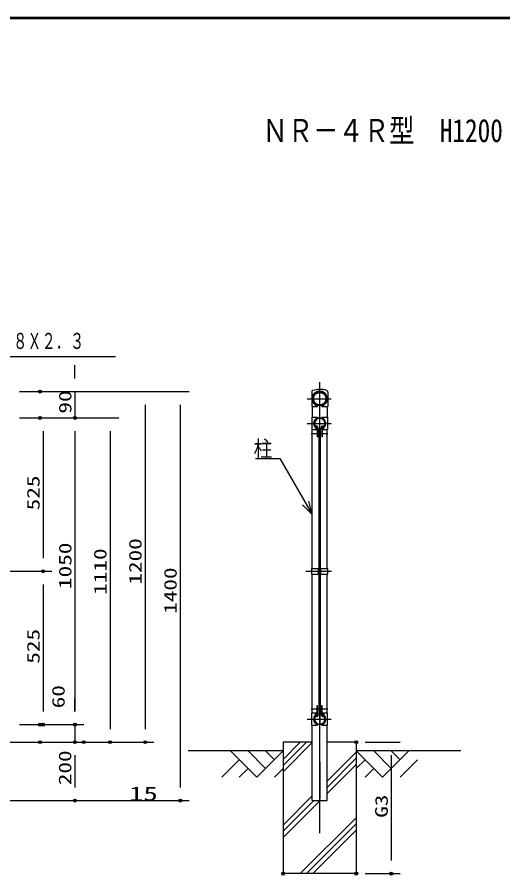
# Model space of a CAD drawing. Units: millimetres, scale not verified. Extents: x -4425 to 4425, y -3150 to 3150.
# Drawn here: x -1417 to 243, y -24 to 2925 of the extents above; entities that cross this region are included whole.
import ezdxf
from ezdxf.enums import TextEntityAlignment as Align

# ---------------------------------------------------------------- set-up
doc = ezdxf.new("R2010")
doc.units = ezdxf.units.MM
doc.header["$LTSCALE"] = 20
doc.header["$PDMODE"] = 32
doc.header["$PDSIZE"] = 10
doc.linetypes.add('USER1', pattern=[50.8, 31.75, -6.35, 6.35, -6.35])
for name, color, linetype, lineweight in [('0-0_1', 7, 'Continuous', 25), ('0-1_EXTCNT-LMEC0', 1, 'Continuous', 25), ('0-2_0', 4, 'Continuous', 25), ('0-5_WAKU', 7, 'Continuous', 25)]:
    doc.layers.add(name, color=color, linetype=linetype, lineweight=lineweight)
doc.layers.add('0-3_DEFPOINTS', color=7, linetype='Continuous')
doc.styles.add('ＭＳ ゴシック', font='')
doc.styles.get('ＭＳ ゴシック').set_extended_font_data('MS Gothic')

msp = doc.modelspace()

# ---------------------------------------------------------------- linework, layer by layer
at = {"layer": '0-0_1', "color": 2}
for p, q in [((-1657.96, 1763.67), (-1081.47, 1763.67)), ((-408.08, 1223.24), (-420.14, 1268.24)), ((-408.08, 1223.24), (-441.03, 1256.19)), ((-507.68, 363.67), (-427.68, 443.67)), ((-448.9, 443.67), (-507.68, 384.88)), ((-408.08, 442.05), (-507.68, 342.45)), ((-257.68, 409.88), (-357.28, 310.28)), ((-357.28, 289.07), (-257.68, 388.67)), ((-257.68, 367.45), (-357.28, 267.85)), ((-408.08, 259.48), (-507.68, 159.88)), ((-507.68, 138.67), (-402.68, 243.67)), ((-382.68, 242.45), (-507.68, 117.45)), ((-257.68, 184.88), (-448.9, -6.33)), ((-427.68, -6.33), (-257.68, 163.67)), ((-257.68, 142.45), (-406.47, -6.33))]:
    msp.add_line(p, q, dxfattribs=at)
at = {"layer": '0-0_1', "color": 3, "linetype": 'USER1'}
for p, q in [((-382.68, 132.2), (-382.68, 1676.12)), ((-425.27, 1619.37), (-343.65, 1619.37)), ((-425.27, 1534.62), (-343.65, 1534.62)), ((-411.95, 1500.07), (-354.27, 1500.07)), ((-382.68, 1138.15), (-382.68, 231.42)), ((-430.53, 1028.67), (-342.5, 1028.67)), ((-411.95, 557.27), (-354.27, 557.27)), ((-425.27, 522.72), (-343.65, 522.72))]:
    msp.add_line(p, q, dxfattribs=at)
at = {"layer": '0-0_1'}
for p, q in [((-410.08, 1642.32), (-410.08, 1593.07)), ((-355.28, 1642.59), (-355.28, 1593.07)), ((-410.08, 1593.07), (-389.68, 1593.07)), ((-408.08, 1593.07), (-408.08, 1555.67)), ((-389.68, 1593.07), (-389.68, 1596.1)), ((-375.68, 1593.07), (-375.68, 1596.1)), ((-375.68, 1593.07), (-355.28, 1593.07)), ((-357.28, 1593.07), (-357.28, 1555.67)), ((-409.68, 1555.67), (-389.68, 1555.67)), ((-409.68, 1555.67), (-409.68, 1513.57)), ((-389.68, 1555.67), (-389.68, 1552.33)), ((-375.68, 1555.67), (-375.68, 1552.33)), ((-375.68, 1555.67), (-355.68, 1555.67)), ((-355.68, 1555.67), (-355.68, 1513.57)), ((-409.68, 1513.57), (-391.68, 1513.57)), ((-408.08, 1038.17), (-408.08, 1513.57)), ((-389.34, 1519.27), (-393.34, 1526.2)), ((-391.68, 1515.59), (-391.68, 1488.57)), ((-389.68, 1516.9), (-389.68, 1488.57)), ((-384.93, 1516.9), (-380.43, 1516.9)), ((-384.93, 540.43), (-384.93, 1516.9)), ((-380.43, 540.43), (-380.43, 1516.9)), ((-376.03, 1519.27), (-372.03, 1526.2)), ((-375.68, 1516.9), (-375.68, 1488.57)), ((-373.68, 1515.59), (-373.68, 1488.57)), ((-373.68, 1513.57), (-355.68, 1513.57)), ((-357.28, 1038.17), (-357.28, 1513.57)), ((-391.68, 1488.57), (-389.68, 1488.57)), ((-375.68, 1488.57), (-373.68, 1488.57)), ((-410.08, 1019.17), (-410.08, 1038.17)), ((-410.08, 1038.17), (-384.93, 1038.17)), ((-386.93, 1019.17), (-386.93, 1038.17)), ((-380.43, 1038.17), (-355.28, 1038.17)), ((-378.43, 1019.17), (-378.43, 1038.17)), ((-355.28, 1019.17), (-355.28, 1038.17)), ((-410.08, 1019.17), (-384.93, 1019.17)), ((-408.08, 543.77), (-408.08, 1019.17)), ((-380.43, 1019.17), (-355.28, 1019.17)), ((-357.28, 543.77), (-357.28, 1019.17)), ((-391.68, 541.75), (-391.68, 568.77)), ((-391.68, 568.77), (-389.68, 568.77)), ((-389.68, 540.43), (-389.68, 568.77)), ((-375.68, 540.43), (-375.68, 568.77)), ((-375.68, 568.77), (-373.68, 568.77)), ((-373.68, 541.75), (-373.68, 568.77)), ((-409.68, 501.67), (-409.68, 543.77)), ((-409.68, 543.77), (-391.68, 543.77)), ((-389.34, 538.06), (-393.34, 531.14)), ((-391.95, 530.34), (-393.34, 531.14)), ((-387.95, 537.26), (-391.95, 530.34)), ((-384.93, 540.43), (-380.43, 540.43)), ((-377.42, 537.26), (-373.42, 530.34)), ((-376.03, 538.06), (-372.03, 531.14)), ((-373.68, 543.77), (-355.68, 543.77)), ((-373.42, 530.34), (-372.03, 531.14)), ((-355.68, 501.67), (-355.68, 543.77)), ((-409.68, 501.67), (-389.68, 501.67)), ((-408.08, 243.67), (-408.08, 501.67)), ((-389.68, 501.67), (-389.68, 505)), ((-375.68, 501.67), (-375.68, 505)), ((-375.68, 501.67), (-355.68, 501.67)), ((-357.28, 243.67), (-357.28, 501.67)), ((-507.68, 443.67), (-507.68, -6.33)), ((-407.68, 443.67), (-507.68, 443.67)), ((-257.68, 443.67), (-357.68, 443.67)), ((-257.68, 443.67), (-257.68, -6.33)), ((-507.68, 413.67), (-832.02, 413.67)), ((100.43, 413.67), (-257.68, 413.67)), ((-408.08, 243.67), (-357.28, 243.67)), ((-257.68, -6.33), (-507.68, -6.33))]:
    msp.add_line(p, q, dxfattribs=at)
at = {"layer": '0-0_1', "color": 4}
for p, q in [((-687.68, 413.67), (-597.68, 323.67)), ((-627.68, 413.67), (-567.68, 353.67)), ((-507.68, 413.67), (-597.68, 323.67)), ((-567.68, 413.67), (-537.68, 383.67)), ((-257.68, 413.67), (-167.68, 323.67)), ((-197.68, 413.67), (-137.68, 353.67)), ((-77.68, 413.67), (-167.68, 323.67)), ((-137.68, 413.67), (-107.68, 383.67)), ((-657.68, 383.67), (-717.68, 323.67)), ((-227.68, 383.67), (-257.68, 353.67)), ((-47.68, 383.67), (-107.68, 323.67)), ((-627.68, 353.67), (-657.68, 323.67)), ((-507.68, 353.67), (-537.68, 323.67)), ((-197.68, 353.67), (-227.68, 323.67))]:
    msp.add_line(p, q, dxfattribs=at)
at = {"layer": '0-0_1'}
for points in [[(-387.95, 1520.07), (-391.95, 1527), (-393.34, 1526.2)], [(-377.42, 1520.07), (-373.42, 1527), (-372.03, 1526.2)]]:
    msp.add_lwpolyline(points, dxfattribs=at)
at = {"layer": '0-0_1', "color": 2}
msp.add_lwpolyline([(-601.97, 1414.84), (-518.7, 1414.84), (-408.08, 1223.24)], dxfattribs=at)
at = {"layer": '0-0_1'}
for radius in [24.3, 21.1]:
    msp.add_circle((-382.68, 1619.37), radius, dxfattribs=at)
for centre, radius, start, end in [((-382.31, 1580.23), 71.14, 70.54896, 110.14153), ((-405.08, 1642.32), 5, 110.14153, 180), ((-382.68, 1619.37), 26.3, 285.43582, 253.25802), ((-360.28, 1642.59), 5, 0, 70.54896), ((-389.68, 1604.63), 0.5, 0, 45.00125), ((-382.68, 1534.62), 21.05, 109.4232, 244.68779), ((-382.68, 1534.62), 19.05, 294.23979, 245.76035), ((-382.68, 1534.62), 17.45, 294.23979, 245.76035), ((-382.68, 1534.62), 21.05, 295.31235, 70.57695), ((-389.68, 1519.07), 2, 245.76007, 30.00003), ((-389.68, 1519.07), 0.4, 245.76007, 30.00003), ((-375.68, 1519.07), 2, 150.00012, 294.24009), ((-375.68, 1519.07), 0.4, 150.00012, 294.24009), ((-382.68, 522.72), 21.05, 115.31248, 250.57709), ((-382.68, 522.72), 19.05, 114.23993, 65.76051), ((-382.68, 522.72), 17.45, 114.23993, 65.76051), ((-389.68, 538.26), 2, 329.99998, 114.23993), ((-389.68, 538.26), 0.4, 329.99998, 114.23993), ((-375.68, 538.26), 2, 65.76021, 210.00017), ((-375.68, 538.26), 0.4, 65.76021, 210.00017), ((-382.68, 522.72), 21.05, 289.42305, 64.68765)]:
    msp.add_arc(centre, radius, start, end, dxfattribs=at)
at = {"layer": '0-1_EXTCNT-LMEC0', "color": 2}
for p, q in [((-1219.57, 1688.67), (-1219.57, 1733.67)), ((-1219.57, 1643.67), (-1219.57, 1553.67)), ((-979.57, 1598.67), (-979.57, 488.67)), ((-859.57, 1598.67), (-859.57, 288.67)), ((-1328.42, 1508.67), (-1328.42, 1073.67)), ((-1219.57, 1508.67), (-1219.57, 1463.67)), ((-1219.57, 1508.67), (-1219.57, 548.67)), ((-1099.57, 1508.67), (-1099.57, 488.67)), ((-1328.42, 983.67), (-1328.42, 548.67)), ((-1219.57, 548.67), (-1219.57, 593.67)), ((-1219.57, 503.67), (-1219.57, 443.67)), ((-1220.03, 398.67), (-1220.03, 288.67)), ((-1219.57, 398.67), (-1219.57, 353.67)), ((-137.68, 398.67), (-137.68, 38.67))]:
    msp.add_line(p, q, dxfattribs=at)
at = {"layer": '0-1_EXTCNT-LMEC0'}
for p, q in [((-1409.57, 1643.67), (-829.57, 1643.67)), ((-1309.57, 1643.67), (-1189.57, 1643.67)), ((-1309.57, 1643.67), (-949.57, 1643.67)), ((-1409.57, 1553.67), (-1298.42, 1553.67)), ((-1309.57, 1553.67), (-1189.57, 1553.67)), ((-1309.57, 1553.67), (-1189.57, 1553.67)), ((-1309.57, 1553.67), (-1069.57, 1553.67)), ((-1450.02, 1028.67), (-1298.42, 1028.67)), ((-1450.02, 1028.67), (-1298.42, 1028.67)), ((-1409.57, 503.67), (-1298.42, 503.67)), ((-1309.57, 503.67), (-1189.57, 503.67)), ((-1309.57, 503.67), (-1189.57, 503.67)), ((-1667.68, 443.67), (-1189.57, 443.67)), ((-1667.68, 443.67), (-1190.03, 443.67)), ((-1309.57, 443.67), (-949.57, 443.67)), ((-1160.03, 443.67), (-1069.57, 443.67)), ((-227.68, 443.67), (-107.68, 443.67)), ((-1767.28, 243.67), (-1190.03, 243.67)), ((-1767.28, 243.67), (-829.57, 243.67)), ((-227.68, -6.33), (-107.68, -6.33))]:
    msp.add_line(p, q, dxfattribs=at)
at = {"layer": '0-3_DEFPOINTS'}
for p in [(-1339.57, 1643.67), (-1339.57, 1553.67), (-1219.57, 1553.67), (-1328.42, 1028.67), (-1339.57, 503.67), (-1328.42, 503.67), (-1219.57, 503.67), (-1339.57, 443.67), (-1219.57, 443.67), (-1190.03, 443.67), (-1099.57, 443.67), (-979.57, 443.67), (-257.68, 443.67), (-1220.03, 243.67), (-859.57, 243.67), (-507.68, -6.33), (-257.68, -6.33), (-137.68, -6.33)]:
    msp.add_point(p, dxfattribs=at)
at = {"layer": '0-5_WAKU'}
msp.add_line((-4048, 2923), (4198, 2923), dxfattribs=at)
msp.add_lwpolyline([(-4050, 2925), (4200, 2925), (4200, -2925), (-4050, -2925)], close=True, dxfattribs=at)
msp.add_lwpolyline([(-4046, -2921), (-4046, 2921), (4196, 2921)], dxfattribs=at)

# ---------------------------------------------------------------- texts
at = {"layer": '0-0_1', "style": 'ＭＳ ゴシック'}
for s, height, width, p in [('ＮＲ－４Ｒ型\u3000H1200', 79.38, 0.8, (-578.51, 2473.71)), ('柱Φ５０．８Ｘ２．３', 54.84, 0.65, (-1664.57, 1773.12)), ('柱', 54.84, 0.85, (-608.58, 1404.3))]:
    msp.add_text(s, height=height, dxfattribs=dict(at, width=width)).set_placement(p, align=Align.BOTTOM_LEFT)
at = {"layer": '0-1_EXTCNT-LMEC0', "color": 3, "style": 'ＭＳ ゴシック', "width": 1.35}
for s, p in [('90', (-1218.75, 1568.29)), ('525', (-1327.59, 1237.17)), ('1050', (-1218.75, 967.92)), ('1200', (-978.75, 982.92)), ('1110', (-1098.75, 948.04)), ('1400', (-858.75, 882.92)), ('525', (-1327.59, 712.17)), ('60', (-1241.91, 559.59)), ('200', (-1219.2, 296.42)), ('G3', (-136.86, 184.92))]:
    msp.add_text(s, height=43.26, rotation=90, dxfattribs=at).set_placement(p, align=Align.BOTTOM_LEFT)
at = {"layer": '0-2_0', "color": 7, "style": 'ＭＳ ゴシック', "width": 1.5}
msp.add_text('15', height=48.11, dxfattribs=at).set_placement((-1034.71, 229.1), align=Align.BOTTOM_LEFT)

doc.saveas('drawing.dxf')
